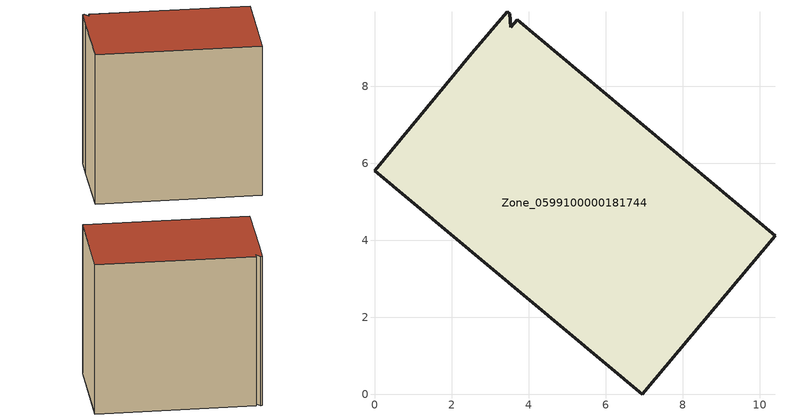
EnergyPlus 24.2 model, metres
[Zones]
Zone_0599100000181744
 floor ground (C_G): 3.45,9.94 3.51,9.89 3.54,9.54 3.7,9.73 10.4,4.12 6.95,0 0,5.81 2.53,8.86 z0
 wall outside (C_F): 6.95,0 10.4,4.12 3.7,9.73 3.54,9.54 3.51,9.89 3.45,9.94 2.53,8.86 0,5.81 6.95,0 z0:8.76
 roof outside (C_R): 10.4,4.12 3.7,9.73 3.54,9.54 3.51,9.89 3.45,9.94 2.53,8.86 0,5.81 6.95,0 z8.76
[BUILDING]
Pand.0599100000181744: North Axis=0; Terrain=City; Loads Convergence Tolerance Value=0.04; Temperature Convergence Tolerance Value=0.4; Solar Distribution=FullExterior; Maximum Number of Warmup Days=25; Minimum Number of Warmup Days=1
[Site:Location]
Rotterdam.The.Hague.AP_ZH_NLD Design_Conditions: Latitude=51.96; Longitude=4.45; Time Zone=1; Elevation=-4.5
[SITE:GROUNDTEMPERATURE:BUILDINGSURFACE]
18, 18, 18, 18, 18, 18, 18, 18, 18, 18, 18, 18
[MATERIAL] Thermal Absorptance=0.9; Solar Absorptance=0.7; Visible Absorptance=0.7
Name | Roughness | Thickness | Conductivity | Density | Specific Heat
G.TC.1946 | MediumSmooth | 0.15 | 1 | 540 | 1210
F.TC.1946 | Rough | 0.3 | 0.857143 | 1920 | 840
R.TC.1946 | MediumRough | 0.2 | 0.909091 | 1500 | 1000
[CONSTRUCTION]
C_G: G.TC.1946
C_F: F.TC.1946
C_R: R.TC.1946
[ZONE]
Zone_0599100000181744: Type=1; Multiplier=1; Ceiling Height=Autocalculate; Volume=Autocalculate; Floor Area=autocalculate; Part of Total Floor Area=Yes
[ZONEINFILTRATION:DESIGNFLOWRATE]
Infil_Zone_0599100000181744: Zone or ZoneList or Space or SpaceList=Zone_0599100000181744; Schedule=AlwaysOn; Design Flow Rate Calculation Method=Flow/Area; Flow Rate per Floor Area=0.003; Constant Term Coefficient=1; Temperature Term Coefficient=0; Velocity Term Coefficient=0; Velocity Squared Term Coefficient=0
[HVACTEMPLATE:ZONE:IDEALLOADSAIRSYSTEM]
Zone_0599100000181744: Maximum Heating Supply Air Temperature=50; Minimum Cooling Supply Air Temperature=13; Maximum Heating Supply Air Humidity Ratio=0.0156; Minimum Cooling Supply Air Humidity Ratio=0.0077; Heating Limit=NoLimit; Cooling Limit=NoLimit; Dehumidification Control Type=ConstantSensibleHeatRatio; Cooling Sensible Heat Ratio=0.7; Dehumidification Setpoint=60; Humidification Control Type=None; Humidification Setpoint=30; Outdoor Air Method=None; Outdoor Air Flow Rate per Person=0.00944; Outdoor Air Flow Rate per Zone Floor Area=0; Outdoor Air Flow Rate per Zone=0; Demand Controlled Ventilation Type=None; Outdoor Air Economizer Type=NoEconomizer; Heat Recovery Type=None; Sensible Heat Recovery Effectiveness=0.7; Latent Heat Recovery Effectiveness=0.65
[ZONECONTROL:THERMOSTAT]
ThermostatControl_Zone_0599100000181744: Zone or ZoneList=Zone_0599100000181744; Control Type Schedule=DualSetpointControlType; Control 1=Thermostat_Zone_0599100000181744; Temperature Difference Between Cutout And Setpoint=0
[THERMOSTATSETPOINT:DUALSETPOINT]
Thermostat_Zone_0599100000181744: Heating Setpoint Temperature Schedule=HeatingSetpoint_Zone_0599100000181744; Cooling Setpoint Temperature Schedule=CoolingSetpoint_Zone_0599100000181744
[SCHEDULE:COMPACT]
HeatingSetpoint_Zone_0599100000181744: Through: 12/31, For: AllDays, Until: 24:00, 21
CoolingSetpoint_Zone_0599100000181744: Through: 12/31, For: AllDays, Until: 24:00, 24
DualSetpointControlType: Through: 12/31, For: AllDays, Until: 24:00, 4
AlwaysOn: Through: 12/31, For: AllDays, Until: 24:00, 1
